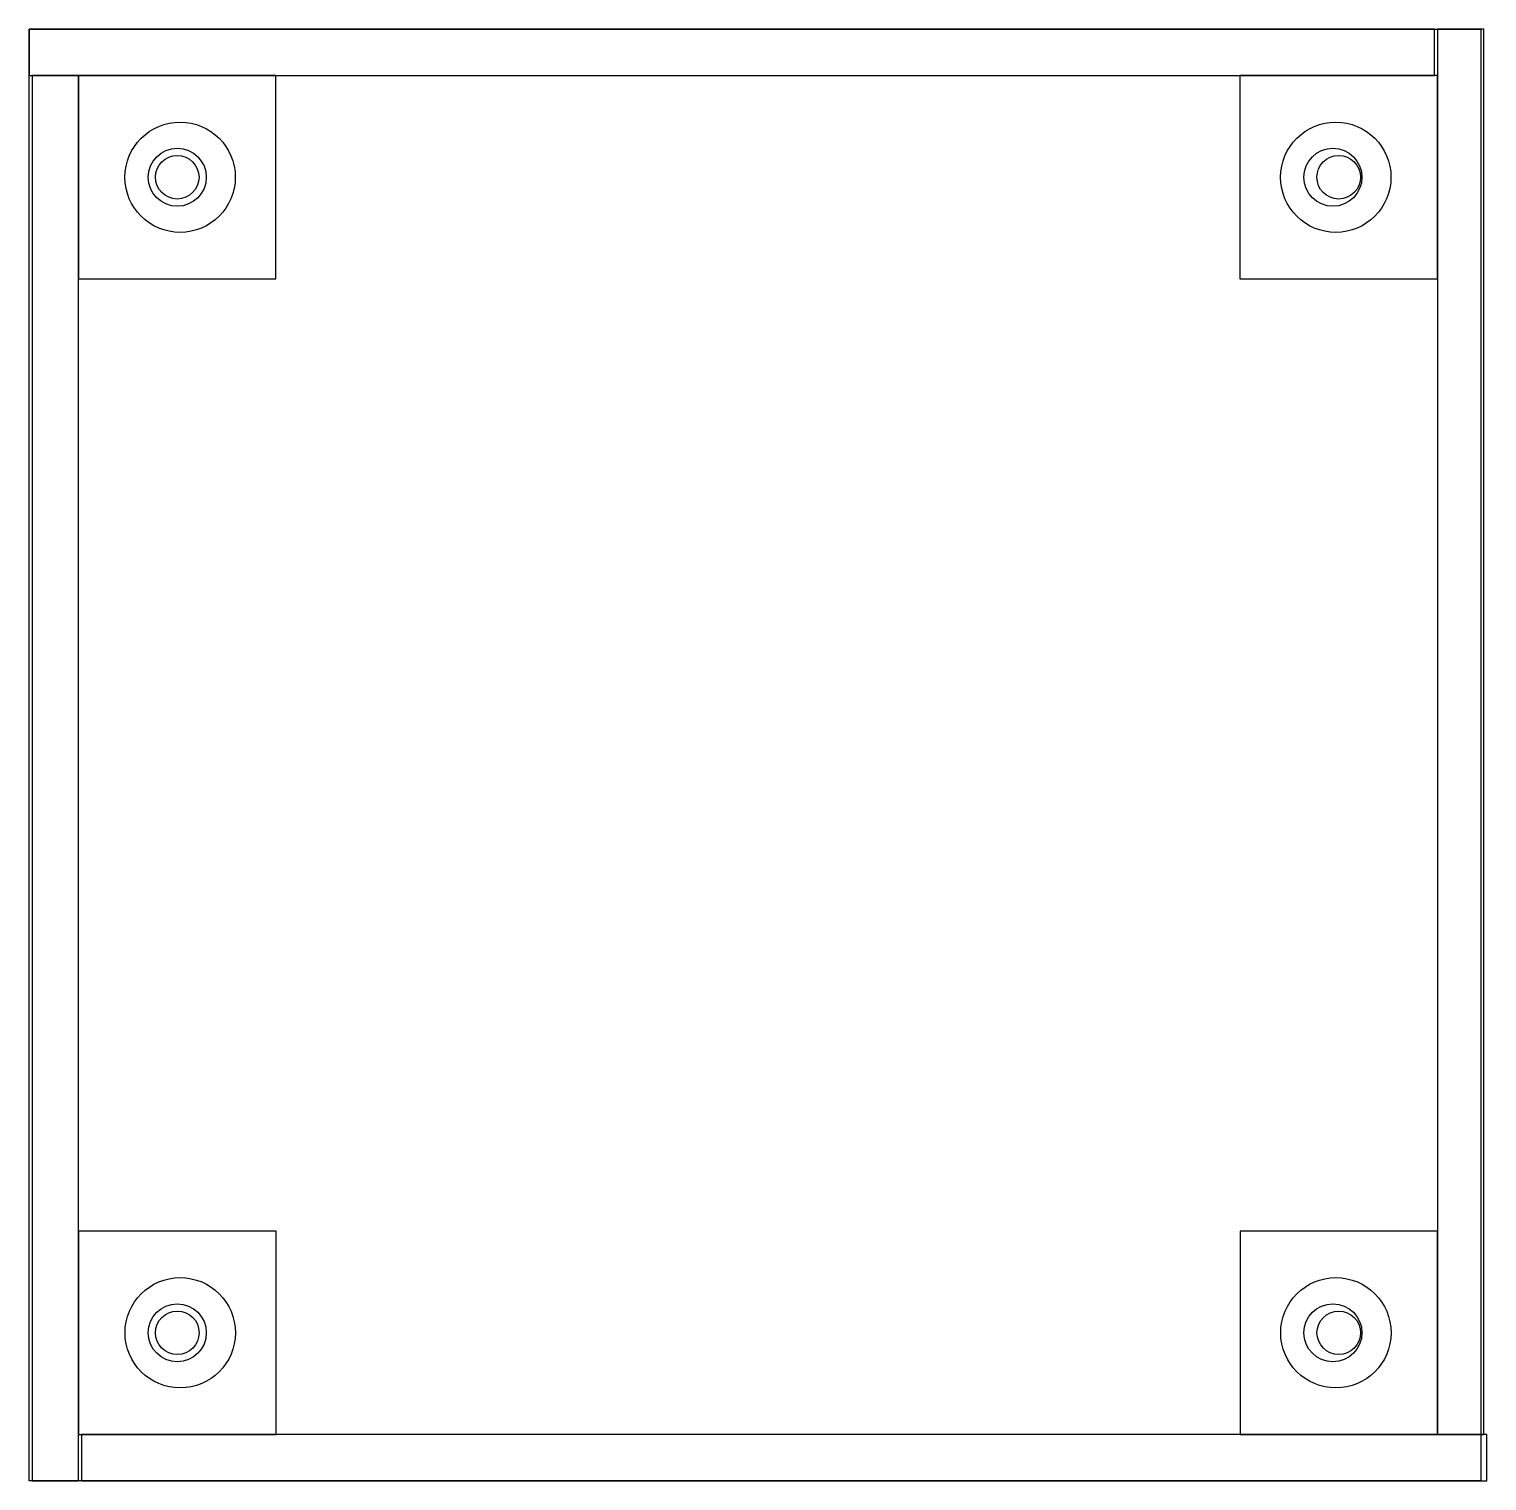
# Model space of a CAD drawing. Header units: millimetres. Extents: x -62.8 to -12.6, y 152.6 to 202.6.
import ezdxf

# ---------------------------------------------------------------- set-up
doc = ezdxf.new("R2010")
doc.units = ezdxf.units.MM
doc.layers.get('0').update_dxf_attribs({"linetype": 'CONTINUOUS'})

msp = doc.modelspace()

# ---------------------------------------------------------------- linework, layer by layer
for points in [[(-12.811, 202.59), (-12.811, 152.59), (-62.811, 152.59), (-62.811, 202.59)], [(-14.411, 200.99), (-14.411, 202.59), (-62.811, 202.59), (-62.811, 200.99)], [(-12.711, 202.59), (-14.311, 202.59), (-14.311, 154.19), (-12.711, 154.19)], [(-62.709, 152.59), (-61.109, 152.59), (-61.109, 200.99), (-62.709, 200.99)], [(-54.311, 193.99), (-54.311, 200.99), (-61.111, 200.99), (-61.111, 193.99)], [(-21.111, 200.99), (-21.111, 193.99), (-14.311, 193.99), (-14.311, 200.99)], [(-54.309, 154.19), (-54.309, 161.19), (-61.109, 161.19), (-61.109, 154.19)], [(-21.109, 161.19), (-21.109, 154.19), (-14.309, 154.19), (-14.309, 161.19)], [(-61.009, 154.19), (-61.009, 152.59), (-12.609, 152.59), (-12.609, 154.19)]]:
    msp.add_lwpolyline(points, close=True)
for centre, radius in [((-57.611, 197.49), 1.9), ((-17.811, 197.49), 1.9), ((-57.711, 197.49), 1), ((-17.911, 197.49), 1), ((-57.711, 197.49), 0.75), ((-17.711, 197.49), 0.75), ((-57.609, 157.69), 1.9), ((-17.809, 157.69), 1.9), ((-57.711, 157.69), 1), ((-17.911, 157.69), 1), ((-57.709, 157.69), 0.75), ((-17.709, 157.69), 0.75)]:
    msp.add_circle(centre, radius)

doc.saveas('drawing.dxf')
